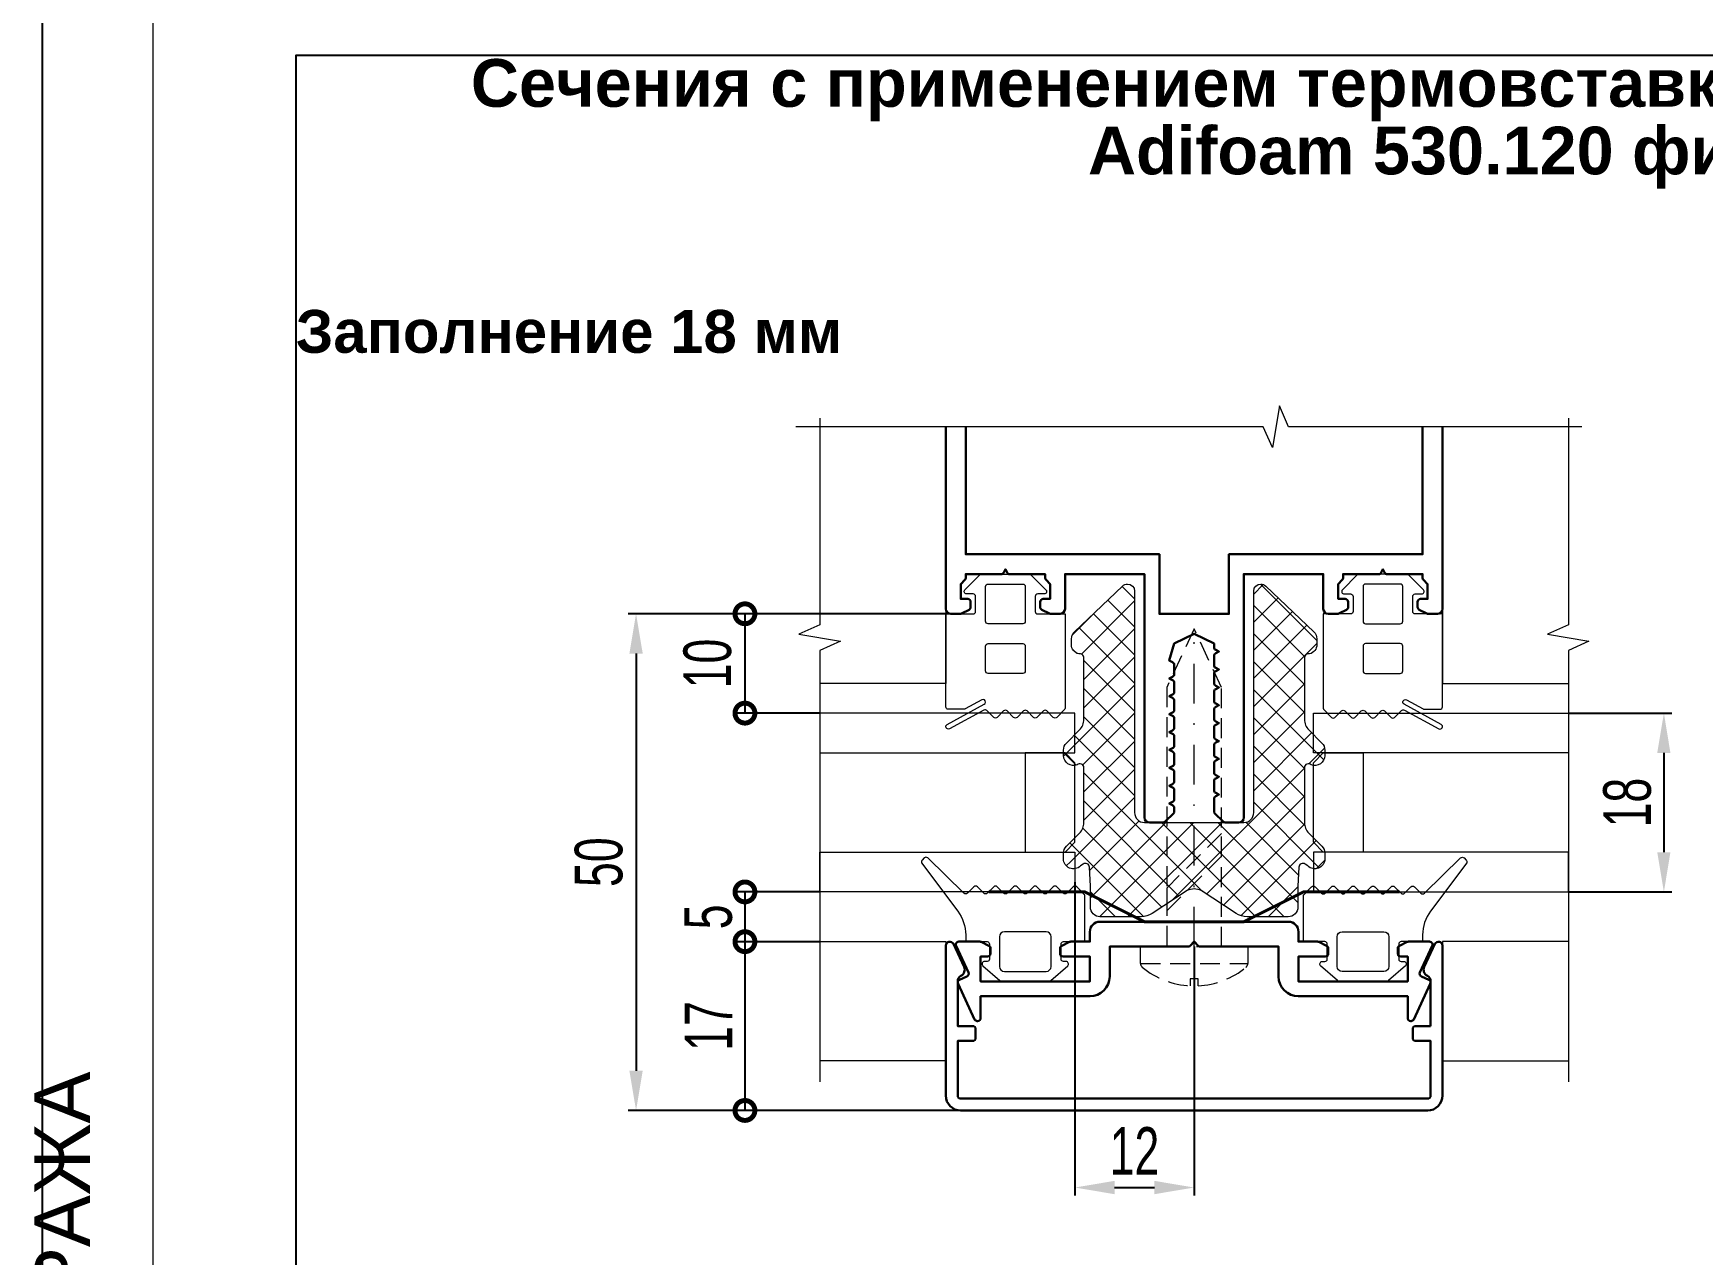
# Model space of a CAD drawing. Extents: x -37 to 8820, y -336 to 478.
# Drawn here: x 3998.5 to 4103.5, y 211.6 to 288.4 of the extents above; entities that cross this region are included whole.
import ezdxf

# ---------------------------------------------------------------- set-up
doc = ezdxf.new("R2010")
doc.units = 0
doc.header["$LTSCALE"] = 5
doc.linetypes.add('DASHDOT', pattern=[1, 0.5, -0.25, 0, -0.25])
doc.linetypes.add('HIDDEN', pattern=[0.375, 0.25, -0.125])
doc.layers.get('0').update_dxf_attribs({"linetype": 'CONTINUOUS', "lineweight": 30})
doc.layers.get('DEFPOINTS').update_dxf_attribs({"linetype": 'CONTINUOUS'})
for name, color, linetype, lineweight in [('1', 6, 'DASHDOT', 13), ('2', 3, 'HIDDEN', 13), ('Dimentions', 5, 'CONTINUOUS', 15), ('Glass', 5, 'CONTINUOUS', 20), ('Герлен', 7, 'CONTINUOUS', 60), ('Зигзаг', 1, 'CONTINUOUS', 15), ('Конструкции', 252, 'CONTINUOUS', 20), ('Текстовый', 7, 'CONTINUOUS', 9), ('Уплотнители', 1, 'CONTINUOUS', 20), ('Штриховка', 1, 'CONTINUOUS', 5)]:
    doc.layers.add(name, color=color, linetype=linetype, lineweight=lineweight)
doc.layers.add('Скрытые', color=14, linetype='CONTINUOUS', plot=False)
doc.styles.add('3', font='RUSS.SHX', dxfattribs={"width": 0.7, "height": 3})
doc.styles.add('Каталожный', font='arial.ttf', dxfattribs={"height": 2.5})
doc.styles.add('Фирм', font='arial.ttf', dxfattribs={"height": 3.5})
doc.dimstyles.new('MX1_6', dxfattribs={"dimtxt": 3, "dimasz": 2.5, "dimexe": 0.5, "dimexo": 0, "dimgap": 0.8, "dimtad": 1, "dimlfac": 1.6, "dimdsep": 46, "dimtxsty": '3', "dimcen": 0, "dimclrd": 256, "dimclre": 256, "dimclrt": 256, "dimaunit": 1, "dimadec": 0, "dimazin": 0, "dimtfac": 1, "dimtmove": 0, "dimatfit": 1, "dimfxl": 1, "dimtvp": 1, "dimtolj": 1, "dimtzin": 0, "dimarcsym": 0})

# ---------------------------------------------------------------- blocks, each defined once
blk = doc.blocks.new('*D320')
at = {"layer": 'DEFPOINTS', "color": 0, "linetype": 'Continuous', "transparency": 16777216}
for p in [(4095.07, 245.63), (4095.07, 234.38), (4101.08, 234.38)]:
    blk.add_point(p, dxfattribs=at)
at = {"layer": 'Dimentions', "linetype": 'Continuous', "lineweight": -2, "transparency": 16777216}
for p, q in [((4095.07, 245.63), (4101.58, 245.63)), ((4101.08, 243.13), (4101.08, 236.88)), ((4095.07, 234.38), (4101.58, 234.38))]:
    blk.add_line(p, q, dxfattribs=at)
at = {"layer": 'Dimentions', "linetype": 'Continuous', "transparency": 16777216}
for points in [[(4100.66, 243.13), (4101.49, 243.13), (4101.08, 245.63)], [(4100.66, 236.88), (4101.49, 236.88), (4101.08, 234.38)]]:
    blk.add_solid(points, dxfattribs=at)
at = {"layer": 'Dimentions', "linetype": 'Continuous', "transparency": 16777216, "insert": (4098.78, 240), "char_height": 3, "attachment_point": 5, "rotation": 90, "style": '3'}
blk.add_mtext('\\A1;18', dxfattribs=at)
blk = doc.blocks.new('_DotSmall')
at = {"color": 0, "linetype": 'ByBlock', "const_width": 0.5}
blk.add_lwpolyline([(-0.0625, 0, 1), (0.0625, 0, 1)], format="xyb", close=True, dxfattribs=at)
blk = doc.blocks.new('*D321')
at = {"layer": 'DEFPOINTS', "color": 0, "linetype": 'Continuous', "transparency": 16777216}
for p in [(4047.98, 231.25), (4043.26, 220.63), (4057.66, 220.63)]:
    blk.add_point(p, dxfattribs=at)
at = {"layer": 'Dimentions', "linetype": 'Continuous', "lineweight": -2, "transparency": 16777216}
for p, q in [((4047.98, 231.25), (4042.76, 231.25)), ((4043.26, 231.25), (4043.26, 220.63)), ((4057.66, 220.63), (4042.76, 220.63))]:
    blk.add_line(p, q, dxfattribs=at)
at = {"layer": 'Dimentions', "linetype": 'Continuous', "lineweight": -2, "transparency": 16777216, "xscale": 2.5, "yscale": 2.5, "zscale": 2.5}
for p, rotation in [((4043.26, 231.25), 90), ((4043.26, 220.63), 270)]:
    blk.add_blockref('_DotSmall', p, dxfattribs=dict(at, rotation=rotation))
at = {"layer": 'Dimentions', "linetype": 'Continuous', "transparency": 16777216, "insert": (4040.96, 225.94), "char_height": 3, "attachment_point": 5, "rotation": 90, "style": '3'}
blk.add_mtext('\\A1;17', dxfattribs=at)
blk = doc.blocks.new('*D322')
at = {"layer": 'DEFPOINTS', "color": 0, "linetype": 'Continuous', "transparency": 16777216}
for p in [(4047.98, 234.38), (4043.26, 231.25), (4047.98, 231.25)]:
    blk.add_point(p, dxfattribs=at)
at = {"layer": 'Dimentions', "linetype": 'Continuous', "lineweight": -2, "transparency": 16777216}
for p, q in [((4047.98, 234.38), (4042.76, 234.38)), ((4043.26, 234.38), (4043.26, 231.25)), ((4047.98, 231.25), (4042.76, 231.25))]:
    blk.add_line(p, q, dxfattribs=at)
at = {"layer": 'Dimentions', "linetype": 'Continuous', "lineweight": -2, "transparency": 16777216, "xscale": 2.5, "yscale": 2.5, "zscale": 2.5}
for p, rotation in [((4043.26, 234.38), 90), ((4043.26, 231.25), 270)]:
    blk.add_blockref('_DotSmall', p, dxfattribs=dict(at, rotation=rotation))
at = {"layer": 'Dimentions', "linetype": 'Continuous', "transparency": 16777216, "insert": (4040.96, 232.81), "char_height": 3, "attachment_point": 5, "rotation": 90, "style": '3'}
blk.add_mtext('\\A1;5', dxfattribs=at)
blk = doc.blocks.new('*D323')
at = {"layer": 'DEFPOINTS', "color": 0, "linetype": 'Continuous', "transparency": 16777216}
for p in [(4056.21, 251.88), (4043.26, 245.63), (4047.98, 245.63)]:
    blk.add_point(p, dxfattribs=at)
at = {"layer": 'Dimentions', "linetype": 'Continuous', "lineweight": -2, "transparency": 16777216}
for p, q in [((4056.21, 251.88), (4042.76, 251.88)), ((4043.26, 251.88), (4043.26, 245.63)), ((4047.98, 245.63), (4042.76, 245.63))]:
    blk.add_line(p, q, dxfattribs=at)
at = {"layer": 'Dimentions', "linetype": 'Continuous', "lineweight": -2, "transparency": 16777216, "xscale": 2.5, "yscale": 2.5, "zscale": 2.5}
for p, rotation in [((4043.26, 251.88), 90), ((4043.26, 245.63), 270)]:
    blk.add_blockref('_DotSmall', p, dxfattribs=dict(at, rotation=rotation))
at = {"layer": 'Dimentions', "linetype": 'Continuous', "transparency": 16777216, "insert": (4040.91, 248.75), "char_height": 3, "attachment_point": 5, "rotation": 90, "style": '3'}
blk.add_mtext('\\A1;10', dxfattribs=at)
blk = doc.blocks.new('*D324')
at = {"layer": 'DEFPOINTS', "color": 0, "linetype": 'Continuous', "transparency": 16777216}
for p in [(4056.21, 251.88), (4036.41, 220.63), (4050.21, 220.63)]:
    blk.add_point(p, dxfattribs=at)
at = {"layer": 'Dimentions', "linetype": 'Continuous', "lineweight": -2, "transparency": 16777216}
for p, q in [((4056.21, 251.88), (4035.91, 251.88)), ((4036.41, 249.38), (4036.41, 223.13)), ((4050.21, 220.63), (4035.91, 220.63))]:
    blk.add_line(p, q, dxfattribs=at)
at = {"layer": 'Dimentions', "linetype": 'Continuous', "transparency": 16777216}
for points in [[(4035.99, 249.38), (4036.83, 249.38), (4036.41, 251.88)], [(4035.99, 223.13), (4036.83, 223.13), (4036.41, 220.63)]]:
    blk.add_solid(points, dxfattribs=at)
at = {"layer": 'Dimentions', "linetype": 'Continuous', "transparency": 16777216, "insert": (4034.07, 236.25), "char_height": 3, "attachment_point": 5, "rotation": 90, "style": '3'}
blk.add_mtext('\\A1;50', dxfattribs=at)
blk = doc.blocks.new('*D404')
at = {"layer": 'DEFPOINTS', "color": 0, "linetype": 'Continuous', "transparency": 16777216}
for p in [(4064.02, 235), (4071.52, 230.94), (4071.52, 215.78)]:
    blk.add_point(p, dxfattribs=at)
at = {"layer": 'Dimentions', "linetype": 'Continuous', "lineweight": -2, "transparency": 16777216}
for p, q in [((4064.02, 235), (4064.02, 215.28)), ((4071.52, 230.94), (4071.52, 215.28)), ((4066.52, 215.78), (4069.02, 215.78))]:
    blk.add_line(p, q, dxfattribs=at)
at = {"layer": 'Dimentions', "linetype": 'Continuous', "transparency": 16777216}
for points in [[(4066.52, 216.2), (4066.52, 215.36), (4064.02, 215.78)], [(4069.02, 216.2), (4069.02, 215.36), (4071.52, 215.78)]]:
    blk.add_solid(points, dxfattribs=at)
at = {"layer": 'Dimentions', "linetype": 'Continuous', "transparency": 16777216, "insert": (4067.77, 218.08), "char_height": 3, "attachment_point": 5, "style": '3'}
blk.add_mtext('\\A1;12', dxfattribs=at)

msp = doc.modelspace()

# ---------------------------------------------------------------- hatches: boundary and pattern name
at = {"layer": 'Штриховка', "lineweight": 5}
h = msp.add_hatch(dxfattribs=at)
h.set_pattern_fill('NET', color=256, scale=10, angle=45, style=0)
h.set_pattern_definition([(45, (-224.299, 2596.8181), (-0.88388348, 0.88388348), []), (135, (-224.299, 2596.8181), (-0.88388348, -0.88388348), [])])
edge = h.paths.add_edge_path()
edge.add_arc((4075.7179, 253.3134), 0.4375, 45, 90, ccw=False)
edge.add_line((4076.0273, 253.6227), (4079.0598, 250.7464))
edge.add_arc((4078.6179, 250.3045), 0.625, 0, 45, ccw=False)
edge.add_line((4079.2429, 250.3045), (4079.2429, 249.9509))
edge.add_arc((4078.6268, 249.9479), 0.6161, -75.309061, 0.28096, ccw=False)
edge.add_arc((4078.7117, 249.1124), 0.25, 73.39845, 180)
edge.add_line((4078.4617, 249.1124), (4078.4617, 245.2366))
edge.add_arc((4079.3992, 245.2366), 0.9375, 180, 225)
edge.add_line((4078.7362, 244.5737), (4079.5598, 243.7501))
edge.add_arc((4079.1179, 243.3082), 0.625, 0, 45, ccw=False)
edge.add_line((4079.7429, 243.3082), (4079.7429, 242.9546))
edge.add_arc((4079.1179, 242.9546), 0.625, -111.540406, 0, ccw=False)
edge.add_arc((4078.7117, 242.1965), 0.25, 45, 180)
edge.add_line((4078.4617, 242.1965), (4078.4617, 238.7403))
edge.add_arc((4079.3992, 238.7403), 0.9375, 180, 225)
edge.add_line((4078.7362, 238.0774), (4079.5598, 237.2538))
edge.add_arc((4079.1179, 236.8119), 0.625, 0, 45, ccw=False)
edge.add_line((4079.7429, 236.8119), (4079.7429, 236.4583))
edge.add_arc((4079.1179, 236.4583), 0.625, -135, 0, ccw=False)
edge.add_line((4078.676, 236.0164), (4078.512, 236.1324))
edge.add_arc((4078.3676, 235.9283), 0.25, 54.716356, 177.011206)
edge.add_line((4078.1179, 235.9414), (4078.0554, 234.7442))
edge.add_line((4078.0554, 234.7442), (4078.0554, 233.4384))
edge.add_arc((4077.4304, 233.4384), 0.625, -90, 0, ccw=False)
edge.add_line((4077.4304, 232.8134), (4077.2742, 232.8134))
edge.add_line((4077.2742, 232.8134), (4074.8506, 232.8134))
edge.add_arc((4074.8506, 234.0634), 1.25, 236.745633, 270, ccw=False)
edge.add_line((4074.1651, 233.0181), (4071.9606, 234.4636))
edge.add_arc((4071.5242, 233.608), 0.9605, 62.973316, 117.026684)
edge.add_line((4071.0877, 234.4636), (4068.8832, 233.0181))
edge.add_arc((4068.1977, 234.0634), 1.25, 270, 303.254367, ccw=False)
edge.add_line((4068.1977, 232.8134), (4065.7742, 232.8134))
edge.add_line((4065.7742, 232.8134), (4065.6179, 232.8134))
edge.add_arc((4065.6179, 233.4384), 0.625, 180, 270, ccw=False)
edge.add_line((4064.9929, 233.4384), (4064.9929, 234.7442))
edge.add_line((4064.9929, 234.7442), (4064.9304, 235.9414))
edge.add_arc((4064.6807, 235.9283), 0.25, 2.988794, 125.283644)
edge.add_line((4064.5363, 236.1324), (4064.3723, 236.0164))
edge.add_arc((4063.9304, 236.4583), 0.625, 180, 315, ccw=False)
edge.add_line((4063.3054, 236.4583), (4063.3054, 236.8119))
edge.add_arc((4063.9304, 236.8119), 0.625, 135, 180, ccw=False)
edge.add_line((4063.4885, 237.2538), (4064.3121, 238.0774))
edge.add_arc((4063.6492, 238.7403), 0.9375, 315, 360)
edge.add_line((4064.5867, 238.7403), (4064.5867, 242.1965))
edge.add_arc((4064.3367, 242.1965), 0.25, 0, 135)
edge.add_arc((4063.9304, 242.9546), 0.625, 180, 291.540406, ccw=False)
edge.add_line((4063.3054, 242.9546), (4063.3054, 243.3082))
edge.add_arc((4063.9304, 243.3082), 0.625, 135, 180, ccw=False)
edge.add_line((4063.4885, 243.7501), (4064.3121, 244.5737))
edge.add_arc((4063.6492, 245.2366), 0.9375, 315, 360)
edge.add_line((4064.5867, 245.2366), (4064.5867, 249.1124))
edge.add_arc((4064.3367, 249.1124), 0.25, 360, 466.60155)
edge.add_arc((4064.4215, 249.9479), 0.6161, 179.71904, 255.309061, ccw=False)
edge.add_line((4063.8054, 249.9509), (4063.8054, 250.3045))
edge.add_arc((4064.4304, 250.3045), 0.625, 135, 180, ccw=False)
edge.add_line((4063.9885, 250.7464), (4067.021, 253.6227))
edge.add_arc((4067.3304, 253.3134), 0.4375, 90, 135, ccw=False)
edge.add_line((4067.3304, 253.7509), (4067.3367, 253.7509))
edge.add_arc((4067.3367, 253.3134), 0.4375, 0, 90, ccw=False)
edge.add_line((4067.7742, 253.3134), (4067.7742, 239.3759))
edge.add_arc((4068.3992, 239.3759), 0.625, 180, 270)
edge.add_line((4068.3992, 238.7509), (4071.5242, 238.7509))
edge.add_line((4071.5242, 238.7509), (4074.6492, 238.7509))
edge.add_arc((4074.6492, 239.3759), 0.625, 270, 360)
edge.add_line((4075.2742, 239.3759), (4075.2742, 253.3134))
edge.add_arc((4075.7117, 253.3134), 0.4375, 90, 180, ccw=False)

# ---------------------------------------------------------------- linework, layer by layer
msp.add_lwpolyline([(4055.8992, 263.6397), (4055.8992, 252.1884, 0.41421356), (4056.2117, 251.8759), (4056.7924, 251.8759, 0.11643382), (4056.8762, 251.8957), (4057.358, 252.1366, 0.28407904), (4057.4617, 252.3043), (4057.4617, 252.6259, 0.41421356), (4057.2742, 252.8134), (4056.8367, 252.8134), (4056.8367, 253.7509), (4057.0942, 254.0085, 0.19891237), (4057.1492, 254.141), (4057.1492, 254.3759), (4059.377, 254.3759, 0.28407904), (4059.5447, 254.4795), (4059.6492, 254.6884), (4059.7536, 254.4795, 0.28407904), (4059.9213, 254.3759), (4062.1492, 254.3759), (4062.1492, 254.141, 0.19891237), (4062.2041, 254.0085), (4062.4617, 253.7509), (4062.4617, 252.8134), (4062.0242, 252.8134, 0.41421356), (4061.8367, 252.6259), (4061.8367, 252.3043, 0.28407904), (4061.9403, 252.1366), (4062.4221, 251.8957, 0.11643382), (4062.5059, 251.8759), (4063.0867, 251.8759, 0.41421356), (4063.3992, 252.1884), (4063.3992, 254.3759), (4068.3992, 254.3759), (4068.3992, 239.0634, 0.41421356), (4068.7117, 238.7509), (4069.5715, 238.7509, 0.19891237), (4069.7041, 238.8058), (4070.2192, 239.321, 0.19891237), (4070.2742, 239.4535), (4070.2742, 239.6662, 0.28407904), (4070.1705, 239.834), (4069.9617, 239.9384), (4070.1705, 240.0428, 0.28407904), (4070.2742, 240.2105), (4070.2742, 240.7912, 0.28407904), (4070.1705, 240.959), (4069.9617, 241.0634), (4070.1705, 241.1678, 0.28407904), (4070.2742, 241.3355), (4070.2742, 241.9162, 0.28407904), (4070.1705, 242.084), (4069.9617, 242.1884), (4070.1705, 242.2928, 0.28407904), (4070.2742, 242.4605), (4070.2742, 243.0412, 0.28407904), (4070.1705, 243.209), (4069.9617, 243.3134), (4070.1705, 243.4178, 0.28407904), (4070.2742, 243.5855), (4070.2742, 244.1662, 0.28407904), (4070.1705, 244.334), (4069.9617, 244.4384), (4070.1705, 244.5428, 0.28407904), (4070.2742, 244.7105), (4070.2742, 245.2912, 0.28407904), (4070.1705, 245.459), (4069.9617, 245.5634), (4070.1705, 245.6678, 0.28407904), (4070.2742, 245.8355), (4070.2742, 246.4162, 0.28407904), (4070.1705, 246.584), (4069.9617, 246.6884), (4070.1705, 246.7928, 0.28407904), (4070.2742, 246.9605), (4070.2742, 247.5412, 0.28407904), (4070.1705, 247.709), (4069.9617, 247.8134), (4070.1705, 247.9178, 0.28407904), (4070.2742, 248.0855), (4070.2742, 248.6662, 0.28407904), (4070.1705, 248.834), (4069.9617, 248.9384), (4070.2742, 250.0009), (4071.5242, 250.6259), (4072.7742, 250.0009), (4072.7742, 249.773, 0.28407904), (4072.8778, 249.6053), (4073.0867, 249.5009), (4072.8778, 249.3965, 0.28407904), (4072.7742, 249.2287), (4072.7742, 248.648, 0.28407904), (4072.8778, 248.4803), (4073.0867, 248.3759), (4072.8778, 248.2715, 0.28407904), (4072.7742, 248.1037), (4072.7742, 247.523, 0.28407904), (4072.8778, 247.3553), (4073.0867, 247.2509), (4072.8778, 247.1465, 0.28407904), (4072.7742, 246.9787), (4072.7742, 246.398, 0.28407904), (4072.8778, 246.2303), (4073.0867, 246.1259), (4072.8778, 246.0215, 0.28407904), (4072.7742, 245.8537), (4072.7742, 245.273, 0.28407904), (4072.8778, 245.1053), (4073.0867, 245.0009), (4072.8778, 244.8965, 0.28407904), (4072.7742, 244.7287), (4072.7742, 244.148, 0.28407904), (4072.8778, 243.9803), (4073.0867, 243.8759), (4072.8778, 243.7715, 0.28407904), (4072.7742, 243.6037), (4072.7742, 243.023, 0.28407904), (4072.8778, 242.8553), (4073.0867, 242.7509), (4072.8778, 242.6465, 0.28407904), (4072.7742, 242.4787), (4072.7742, 241.898, 0.28407904), (4072.8778, 241.7303), (4073.0867, 241.6259), (4072.8778, 241.5215, 0.28407904), (4072.7742, 241.3537), (4072.7742, 240.773, 0.28407904), (4072.8778, 240.6053), (4073.0867, 240.5009), (4072.8778, 240.3965, 0.28407904), (4072.7742, 240.2287), (4072.7742, 239.4535, 0.19891237), (4072.8291, 239.321), (4073.3442, 238.8058, 0.19891237), (4073.4768, 238.7509), (4074.3367, 238.7509, 0.41421356), (4074.6492, 239.0634), (4074.6492, 254.3759), (4079.6492, 254.3759), (4079.6492, 252.1884, 0.41421356), (4079.9617, 251.8759), (4080.5424, 251.8759, 0.11643382), (4080.6262, 251.8957), (4081.108, 252.1366, 0.28407904), (4081.2117, 252.3043), (4081.2117, 252.6259, 0.41421356), (4081.0242, 252.8134), (4080.5867, 252.8134), (4080.5867, 253.7509), (4080.8442, 254.0085, 0.19891237), (4080.8992, 254.141), (4080.8992, 254.3759), (4083.127, 254.3759, 0.28407904), (4083.2947, 254.4795), (4083.3992, 254.6884), (4083.5036, 254.4795, 0.28407904), (4083.6713, 254.3759), (4085.8992, 254.3759), (4085.8992, 254.141, 0.19891237), (4085.9541, 254.0085), (4086.2117, 253.7509), (4086.2117, 252.8134), (4085.7742, 252.8134, 0.41421356), (4085.5867, 252.6259), (4085.5867, 252.3043, 0.28407904), (4085.6903, 252.1366), (4086.1721, 251.8957, 0.11643382), (4086.2559, 251.8759), (4086.8367, 251.8759, 0.41421356), (4087.1492, 252.1884), (4087.1492, 263.6397)], format="xyb")
msp.add_lwpolyline([(4057.1492, 263.6397), (4057.1492, 255.6259), (4069.3367, 255.6259), (4069.3367, 251.8759), (4073.7117, 251.8759), (4073.7117, 255.6259), (4085.8992, 255.6259), (4085.8992, 263.6397)])
for points in [[(4056.6667, 228.5969, -0.41421356), (4056.7574, 228.8461), (4057.2292, 229.0661, 0.41421356), (4057.3199, 229.3153), (4056.5417, 230.9841, -0.54861879), (4056.7117, 231.2509), (4058.0424, 231.2509, -0.11643382), (4058.1262, 231.2311), (4058.608, 230.9902, -0.28407904), (4058.7117, 230.8225), (4058.7117, 230.5009, -0.41421356), (4058.5242, 230.3134), (4058.0867, 230.3134), (4058.0867, 228.7509), (4064.9617, 228.7509), (4064.9617, 230.3134), (4063.2742, 230.3134, -0.41421356), (4063.0867, 230.5009), (4063.0867, 230.8225, -0.28407904), (4063.1903, 230.9902), (4063.6721, 231.2311, -0.11643382), (4063.7559, 231.2509), (4064.9617, 231.2509), (4064.9617, 231.8759, -0.41421356), (4065.5867, 232.5009), (4077.4617, 232.5009, -0.41421356), (4078.0867, 231.8759), (4078.0867, 231.2509), (4079.2924, 231.2509, -0.11643382), (4079.3762, 231.2311), (4079.858, 230.9902, -0.28407904), (4079.9617, 230.8225), (4079.9617, 230.5009, -0.41421356), (4079.7742, 230.3134), (4078.0867, 230.3134), (4078.0867, 228.7509), (4084.9617, 228.7509), (4084.9617, 230.3134), (4084.5242, 230.3134, -0.41421356), (4084.3367, 230.5009), (4084.3367, 230.8225, -0.28407904), (4084.4403, 230.9902), (4084.9221, 231.2311, -0.11643382), (4085.0059, 231.2509), (4086.3367, 231.2509, -0.54861879), (4086.5066, 230.9841), (4085.7284, 229.3153, 0.41421356), (4085.8191, 229.0661), (4086.2909, 228.8461, -0.41421356), (4086.3816, 228.5969), (4085.3381, 226.3591, -0.29147342), (4085.1681, 226.2509), (4085.1492, 226.2509, -0.41421356), (4084.9617, 226.4384), (4084.9617, 227.8134), (4078.0867, 227.8134, -0.41421356), (4076.8367, 229.0634), (4076.8367, 230.9384), (4071.9143, 230.9384, -0.19891237), (4071.7817, 230.9933), (4071.5242, 231.2509), (4071.2666, 230.9933, -0.19891237), (4071.134, 230.9384), (4066.2117, 230.9384), (4066.2117, 229.0634, -0.41421356), (4064.9617, 227.8134), (4058.0867, 227.8134), (4058.0867, 226.4384, -0.41421356), (4057.8992, 226.2509), (4057.8802, 226.2509, -0.29147342), (4057.7102, 226.3591)], [(4086.3992, 225.9384), (4086.3992, 228.7642, 0.27973928), (4086.1972, 229.0968, -0.40155944), (4086.0026, 229.6699), (4086.6726, 231.1065, -0.80258485), (4087.1492, 231.0009), (4087.1492, 221.5634, -0.41421356), (4086.2117, 220.6259), (4056.8367, 220.6259, -0.41421356), (4055.8992, 221.5634), (4055.8992, 231.0009, -0.80258485), (4056.3757, 231.1065), (4057.0457, 229.6699, -0.40155944), (4056.8511, 229.0968, 0.27973928), (4056.6492, 228.7642), (4056.6492, 225.9384), (4057.5867, 225.9384, -0.41421356), (4057.7742, 225.7509), (4057.7742, 225.1884, -0.41421356), (4057.5867, 225.0009), (4056.6492, 225.0009), (4056.6492, 221.5634, 0.41421356), (4056.8367, 221.3759), (4086.2117, 221.3759, 0.41421356), (4086.3992, 221.5634), (4086.3992, 225.0009), (4085.4617, 225.0009, -0.41421356), (4085.2742, 225.1884), (4085.2742, 225.7509, -0.41421356), (4085.4617, 225.9384)]]:
    msp.add_lwpolyline(points, format="xyb", close=True)
at = {"layer": '1'}
msp.add_line((4071.5242, 230.9384), (4071.5242, 250.9384), dxfattribs=at)
at = {"layer": '2'}
msp.add_line((4068.1492, 229.8823), (4074.8992, 229.8823), dxfattribs=at)
for points in [[(4073.2429, 230.9384), (4073.2429, 247.2525), (4071.5242, 250.9384), (4069.8054, 247.2525), (4069.8054, 230.9384)], [(4069.8054, 233.1881), (4073.2429, 236.6256), (4073.2429, 238.0579), (4069.8054, 234.6204)]]:
    msp.add_lwpolyline(points, close=True, dxfattribs=at)
msp.add_lwpolyline([(4071.2785, 228.4755, -0.16184886), (4068.2628, 229.6413, -0.22388754), (4068.1492, 229.8823), (4068.1492, 230.9384), (4074.8992, 230.9384), (4074.8992, 229.8823, -0.22388754), (4074.7855, 229.6413, -0.16184886), (4071.7698, 228.4755), (4071.7698, 228.9132), (4071.2785, 228.9132)], format="xyb", close=True, dxfattribs=at)
at = {"layer": 'Dimentions', "linetype": 'Continuous'}
msp.add_line((4006, 297), (4006, 0), dxfattribs=at)
at = {"layer": 'Glass'}
for points in [[(4047.979, 243.1259), (4064.0242, 243.1259), (4064.0242, 245.6259), (4047.979, 245.6259)], [(4095.0693, 243.1259), (4079.0242, 243.1259), (4079.0242, 245.6259), (4095.0693, 245.6259)], [(4064.0242, 237.5009), (4064.0242, 242.5009), (4063.3992, 243.1259), (4060.8992, 243.1259), (4060.8992, 236.8759), (4063.3992, 236.8759)], [(4079.0242, 237.5009), (4079.0242, 242.5009), (4079.6492, 243.1259), (4082.1492, 243.1259), (4082.1492, 236.8759), (4079.6492, 236.8759)], [(4047.979, 236.8759), (4064.0242, 236.8759), (4064.0242, 234.3759), (4047.979, 234.3759)], [(4095.0693, 236.8759), (4079.0242, 236.8759), (4079.0242, 234.3759), (4095.0693, 234.3759)]]:
    msp.add_lwpolyline(points, close=True, dxfattribs=at)
at = {"layer": 'Герлен', "ltscale": 2, "const_width": 0.1875}
msp.add_lwpolyline([(4058.5867, 234.3759), (4064.6492, 234.3759), (4068.3992, 232.5009), (4074.6492, 232.5009), (4078.3992, 234.3759), (4084.4617, 234.3759)], dxfattribs=at)
at = {"layer": 'Зигзаг'}
for points in [[(4095.909, 263.6397), (4077.4668, 263.6397), (4076.8859, 264.9576), (4076.4503, 262.3449), (4075.8678, 263.6397), (4046.4684, 263.6397)], [(4047.979, 264.1792), (4047.979, 251.1764), (4046.6611, 250.5956), (4049.2738, 250.1599), (4047.979, 249.5774), (4047.979, 222.4219)], [(4095.0693, 264.1792), (4095.0693, 251.1764), (4093.7514, 250.5956), (4096.3641, 250.1599), (4095.0693, 249.5774), (4095.0693, 222.4219)]]:
    msp.add_lwpolyline(points, dxfattribs=at)
at = {"layer": 'Конструкции'}
for points in [[(4055.8992, 263.6397), (4055.8992, 247.5009), (4047.979, 247.5009)], [(4087.1492, 263.6397), (4087.1492, 247.5009), (4095.0693, 247.5009)], [(4047.979, 231.2509), (4055.8992, 231.2509), (4055.8992, 223.7509), (4047.979, 223.7509)], [(4095.0693, 231.2509), (4087.1492, 231.2509), (4087.1492, 223.7509), (4095.0693, 223.7509)]]:
    msp.add_lwpolyline(points, dxfattribs=at)
at = {"layer": 'Скрытые', "linetype": 'Continuous'}
for points in [[(3999.0404, -24.0001), (5027.2664, -31.7039), (5031.5789, 367.3445), (3999.0404, 358.304)], [(4180, 10), (4180, 287), (4015, 287), (4015, 10)]]:
    msp.add_lwpolyline(points, close=True, dxfattribs=at)
at = {"layer": 'Уплотнители'}
for points in [[(4058.1684, 246.4617), (4057.1233, 245.8948, -0.12491271), (4057.0488, 245.8759), (4056.0554, 245.8759, -0.41421356), (4055.8992, 246.0321), (4055.8992, 251.8759), (4057.6179, 251.8759, 0.41421356), (4057.7742, 252.0321), (4057.7742, 252.9696, 0.41421356), (4057.6179, 253.1259), (4057.2117, 253.1259, -0.66858666), (4057.1013, 253.3927), (4058.0409, 254.3302, -0.19861919), (4058.1513, 254.3759), (4061.147, 254.3759, -0.19861919), (4061.2574, 254.3302), (4062.197, 253.3927, -0.66858666), (4062.0867, 253.1259), (4061.6804, 253.1259, 0.41421356), (4061.5242, 252.9696), (4061.5242, 252.0321, 0.41421356), (4061.6804, 251.8759), (4063.3992, 251.8759), (4063.3992, 245.9406, -0.19891237), (4063.3534, 245.8301), (4062.8846, 245.3614, -0.41421356), (4062.6637, 245.3614), (4062.2596, 245.7654, 0.41421356), (4062.0387, 245.7654), (4061.6346, 245.3614, -0.41421356), (4061.4137, 245.3614), (4061.0096, 245.7654, 0.41421356), (4060.7887, 245.7654), (4060.3846, 245.3614, -0.41421356), (4060.1637, 245.3614), (4059.7596, 245.7654, 0.41421356), (4059.5387, 245.7654), (4059.1346, 245.3614, -0.41421356), (4058.9137, 245.3614), (4058.4816, 245.7934, 0.33207606), (4058.2966, 245.8203), (4056.1299, 244.6448, -1), (4055.9809, 244.9195), (4058.3174, 246.1871, 1)], [(4084.8799, 246.4617), (4085.925, 245.8948, 0.12491271), (4085.9995, 245.8759), (4086.9929, 245.8759, 0.41421356), (4087.1492, 246.0321), (4087.1492, 251.8759), (4085.4304, 251.8759, -0.41421356), (4085.2742, 252.0321), (4085.2742, 252.9696, -0.41421356), (4085.4304, 253.1259), (4085.8367, 253.1259, 0.66858666), (4085.947, 253.3927), (4085.0074, 254.3302, 0.19861919), (4084.897, 254.3759), (4081.9013, 254.3759, 0.19861919), (4081.7909, 254.3302), (4080.8513, 253.3927, 0.66858666), (4080.9617, 253.1259), (4081.3679, 253.1259, -0.41421356), (4081.5242, 252.9696), (4081.5242, 252.0321, -0.41421356), (4081.3679, 251.8759), (4079.6492, 251.8759), (4079.6492, 245.9406, 0.19891237), (4079.6949, 245.8301), (4080.1637, 245.3614, 0.41421356), (4080.3846, 245.3614), (4080.7887, 245.7654, -0.41421356), (4081.0096, 245.7654), (4081.4137, 245.3614, 0.41421356), (4081.6346, 245.3614), (4082.0387, 245.7654, -0.41421356), (4082.2596, 245.7654), (4082.6637, 245.3614, 0.41421356), (4082.8846, 245.3614), (4083.2887, 245.7654, -0.41421356), (4083.5096, 245.7654), (4083.9137, 245.3614, 0.41421356), (4084.1346, 245.3614), (4084.5667, 245.7934, -0.33207606), (4084.7517, 245.8203), (4086.9184, 244.6448, 1), (4087.0674, 244.9195), (4084.7309, 246.1871, -1)], [(4058.5554, 253.7509), (4060.7429, 253.7509, -0.41421356), (4060.8992, 253.5946), (4060.8992, 251.4071, -0.41421356), (4060.7429, 251.2509), (4058.5554, 251.2509, -0.41421356), (4058.3992, 251.4071), (4058.3992, 253.5946, -0.41421356)], [(4084.4929, 253.7509), (4082.3054, 253.7509, 0.41421356), (4082.1492, 253.5946), (4082.1492, 251.4071, 0.41421356), (4082.3054, 251.2509), (4084.4929, 251.2509, 0.41421356), (4084.6492, 251.4071), (4084.6492, 253.5946, 0.41421356)], [(4058.5554, 250.0009), (4060.7429, 250.0009, -0.41421356), (4060.8992, 249.8446), (4060.8992, 248.2821, -0.41421356), (4060.7429, 248.1259), (4058.5554, 248.1259, -0.41421356), (4058.3992, 248.2821), (4058.3992, 249.8446, -0.41421356)], [(4084.4929, 250.0009), (4082.3054, 250.0009, 0.41421356), (4082.1492, 249.8446), (4082.1492, 248.2821, 0.41421356), (4082.3054, 248.1259), (4084.4929, 248.1259, 0.41421356), (4084.6492, 248.2821), (4084.6492, 249.8446, 0.41421356)], [(4063.3054, 230.0009, -0.41421356), (4063.1492, 230.1571), (4063.1492, 231.0946, -0.41421356), (4063.3054, 231.2509), (4064.6492, 231.2509), (4064.6492, 234.1388, 0.19891237), (4064.6125, 234.2272), (4064.1346, 234.7051, 0.41421356), (4063.9137, 234.7051), (4063.5096, 234.3011, -0.41421356), (4063.2887, 234.3011), (4062.8846, 234.7051, 0.41421356), (4062.6637, 234.7051), (4062.2596, 234.3011, -0.41421356), (4062.0387, 234.3011), (4061.6346, 234.7051, 0.41421356), (4061.4137, 234.7051), (4061.0096, 234.3011, -0.41421356), (4060.7887, 234.3011), (4060.3846, 234.7051, 0.41421356), (4060.1637, 234.7051), (4059.7596, 234.3011, -0.41421356), (4059.5387, 234.3011), (4059.1346, 234.7051, 0.41421356), (4058.9137, 234.7051), (4058.5096, 234.3011, -0.41421356), (4058.2887, 234.3011), (4057.8846, 234.7051, 0.41421356), (4057.6637, 234.7051), (4057.2596, 234.3011, -0.41421356), (4057.0387, 234.3011), (4054.7596, 236.5154, 0.41421356), (4054.5387, 236.5154), (4054.4073, 236.3841, 0.29253821), (4054.3712, 236.2196), (4056.652, 233.1664, -0.16178775), (4057.1492, 231.6702), (4057.1492, 231.2509), (4058.4929, 231.2509, -0.41421356), (4058.6492, 231.0946), (4058.6492, 230.1571, -0.41421356), (4058.4929, 230.0009), (4058.3367, 230.0009, 0.66858666), (4058.2263, 229.734), (4059.2909, 228.7965, 0.19861919), (4059.4013, 228.7509), (4062.397, 228.7509, 0.19861919), (4062.5074, 228.7965), (4063.572, 229.734, 0.66858666), (4063.4617, 230.0009)], [(4079.7429, 230.0009, 0.41421356), (4079.8992, 230.1571), (4079.8992, 231.0946, 0.41421356), (4079.7429, 231.2509), (4078.3992, 231.2509), (4078.3992, 234.1388, -0.19891237), (4078.4358, 234.2272), (4078.9137, 234.7051, -0.41421356), (4079.1346, 234.7051), (4079.5387, 234.3011, 0.41421356), (4079.7596, 234.3011), (4080.1637, 234.7051, -0.41421356), (4080.3846, 234.7051), (4080.7887, 234.3011, 0.41421356), (4081.0096, 234.3011), (4081.4137, 234.7051, -0.41421356), (4081.6346, 234.7051), (4082.0387, 234.3011, 0.41421356), (4082.2596, 234.3011), (4082.6637, 234.7051, -0.41421356), (4082.8846, 234.7051), (4083.2887, 234.3011, 0.41421356), (4083.5096, 234.3011), (4083.9137, 234.7051, -0.41421356), (4084.1346, 234.7051), (4084.5387, 234.3011, 0.41421356), (4084.7596, 234.3011), (4085.1637, 234.7051, -0.41421356), (4085.3846, 234.7051), (4085.7887, 234.3011, 0.41421356), (4086.0096, 234.3011), (4088.2887, 236.5154, -0.41421356), (4088.5096, 236.5154), (4088.641, 236.3841, -0.29253821), (4088.6771, 236.2196), (4086.3963, 233.1664, 0.16178775), (4085.8992, 231.6702), (4085.8992, 231.2509), (4084.5554, 231.2509, 0.41421356), (4084.3992, 231.0946), (4084.3992, 230.1571, 0.41421356), (4084.5554, 230.0009), (4084.7117, 230.0009, -0.66858666), (4084.822, 229.734), (4083.7574, 228.7965, -0.19861919), (4083.647, 228.7509), (4080.6513, 228.7509, -0.19861919), (4080.5409, 228.7965), (4079.4763, 229.734, -0.66858666), (4079.5867, 230.0009)], [(4059.5867, 229.3759), (4062.2117, 229.3759, 0.41421356), (4062.5242, 229.6884), (4062.5242, 231.5634, 0.41421356), (4062.2117, 231.8759), (4059.5867, 231.8759, 0.41421356), (4059.2742, 231.5634), (4059.2742, 229.6884, 0.41421356)], [(4083.4617, 229.3759), (4080.8367, 229.3759, -0.41421356), (4080.5242, 229.6884), (4080.5242, 231.5634, -0.41421356), (4080.8367, 231.8759), (4083.4617, 231.8759, -0.41421356), (4083.7742, 231.5634), (4083.7742, 229.6884, -0.41421356)]]:
    msp.add_lwpolyline(points, format="xyb", close=True, dxfattribs=at)
msp.add_lwpolyline([(4075.7179, 253.7509, -0.19891237), (4076.0273, 253.6227), (4079.0598, 250.7464, -0.19891237), (4079.2429, 250.3045), (4079.2429, 249.9509, -0.34232788), (4078.7831, 249.352, 0.50186314), (4078.4617, 249.1124), (4078.4617, 245.2366, 0.19891237), (4078.7362, 244.5737), (4079.5598, 243.7501, -0.19891237), (4079.7429, 243.3082), (4079.7429, 242.9546, -0.52913987), (4078.8884, 242.3733, 0.66817864), (4078.4617, 242.1965), (4078.4617, 238.7403, 0.19891237), (4078.7362, 238.0774), (4079.5598, 237.2538, -0.19891237), (4079.7429, 236.8119), (4079.7429, 236.4583, -0.66817864), (4078.676, 236.0164), (4078.512, 236.1324, 0.59077925), (4078.1179, 235.9414), (4078.0554, 234.7442), (4078.0554, 233.4384, -0.41421356), (4077.4304, 232.8134), (4077.2742, 232.8134), (4074.8506, 232.8134, -0.1461265), (4074.1651, 233.0181), (4071.9606, 234.4636, 0.24032506), (4071.0877, 234.4636), (4068.8832, 233.0181, -0.1461265), (4068.1977, 232.8134), (4065.7742, 232.8134), (4065.6179, 232.8134, -0.41421356), (4064.9929, 233.4384), (4064.9929, 234.7442), (4064.9304, 235.9414, 0.59077925), (4064.5363, 236.1324), (4064.3723, 236.0164, -0.66817864), (4063.3054, 236.4583), (4063.3054, 236.8119, -0.19891237), (4063.4885, 237.2538), (4064.3121, 238.0774, 0.19891237), (4064.5867, 238.7403), (4064.5867, 242.1965, 0.66817864), (4064.1599, 242.3733, -0.52913987), (4063.3054, 242.9546), (4063.3054, 243.3082, -0.19891237), (4063.4885, 243.7501), (4064.3121, 244.5737, 0.19891237), (4064.5867, 245.2366), (4064.5867, 249.1124, 0.50186314), (4064.2652, 249.352, -0.34232788), (4063.8054, 249.9509), (4063.8054, 250.3045, -0.19891237), (4063.9885, 250.7464), (4067.021, 253.6227, -0.19891237), (4067.3304, 253.7509), (4067.3367, 253.7509, -0.41421356), (4067.7742, 253.3134), (4067.7742, 239.3759, 0.41421356), (4068.3992, 238.7509), (4071.5242, 238.7509), (4074.6492, 238.7509, 0.41421356), (4075.2742, 239.3759), (4075.2742, 253.3134, -0.41421356), (4075.7117, 253.7509)], format="xyb", dxfattribs=at)

# ---------------------------------------------------------------- texts
at = {"layer": 'Текстовый', "style": 'Фирм'}
msp.add_text('ОСНОВНЫЕ  СЕЧЕНИЯ  ВИТРАЖА', height=3.5, rotation=90, dxfattribs=at).set_placement((4002.0431, 140.6503))
at = {"layer": 'Текстовый', "linetype": 'Continuous', "insert": (4097.5, 282.7033), "char_height": 3, "width": 165, "attachment_point": 5, "line_spacing_factor": 0.85, "style": 'Каталожный'}
msp.add_mtext('{\\fArial|b1|i0|c204|p34;Сечения с применением термовставки из вспененного полиэтилена\\PAdifoam 530.120 фирмы ADITIM}', dxfattribs=at)
at = {"layer": 'Текстовый', "linetype": 'Continuous', "insert": (4015, 271), "char_height": 2.7, "width": 42.664921, "attachment_point": 1, "style": 'Каталожный'}
msp.add_mtext('\\pxql;{\\fArial|b1|i0|c204|p34;Заполнение 18 мм}', dxfattribs=at)

# ---------------------------------------------------------------- dimensions: what is measured, and where the dimension line sits
at = {"layer": 'Dimentions', "linetype": 'Continuous'}
for base, p1, p2, picture, middle in [((4043.257, 245.6259), (4056.2117, 251.8759), (4047.979, 245.6259), '*D323', (4040.9141, 248.7509)), ((4043.257, 231.2509), (4047.979, 234.3759), (4047.979, 231.2509), '*D322', (4040.957, 232.8134)), ((4043.257, 220.6259), (4047.979, 231.2509), (4057.6634, 220.6259), '*D321', (4040.957, 225.9384))]:
    dim = msp.add_linear_dim(base=base, p1=p1, p2=p2, angle=90, dimstyle='MX1_6', override={"dimdec": 0, "dimblk1": 'DotSmall', "dimblk2": 'DotSmall', "dimsah": 1}, dxfattribs=at)
    dim.commit()
    dim.dimension.update_dxf_attribs({"geometry": picture, "text_midpoint": middle})
for base, p1, p2, picture, middle in [((4036.4096, 220.6259), (4056.2117, 251.8759), (4050.2102, 220.6259), '*D324', (4034.0667, 236.2509)), ((4101.0764, 234.3759), (4095.0693, 245.6259), (4095.0693, 234.3759), '*D320', (4098.7764, 240.0009))]:
    dim = msp.add_linear_dim(base=base, p1=p1, p2=p2, angle=90, dimstyle='MX1_6', dxfattribs=at)
    dim.commit()
    dim.dimension.update_dxf_attribs({"geometry": picture, "text_midpoint": middle})
dim = msp.add_linear_dim(base=(4071.5242, 215.7797), p1=(4064.0242, 235.0009), p2=(4071.5242, 230.9384), dimstyle='MX1_6', dxfattribs=at)
dim.commit()
dim.dimension.update_dxf_attribs({"geometry": '*D404', "text_midpoint": (4067.7742, 218.0797)})

doc.saveas('drawing.dxf')
